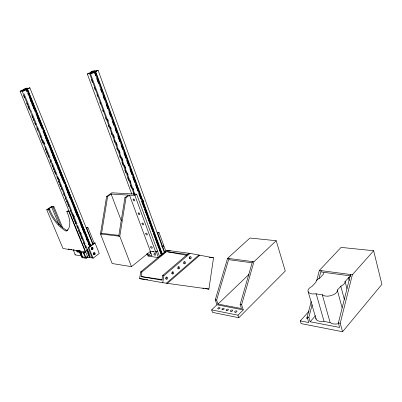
<?xml version="1.0" encoding="UTF-8"?>
<svg xmlns="http://www.w3.org/2000/svg" width="402" height="402" viewBox="0 0 402 402"><rect width="100%" height="100%" fill="white"/><g stroke="black" fill="none" stroke-linecap="round" stroke-linejoin="round"><path stroke-width="0.6" d="M208.899 289.118L213.532 257.813L190.051 253.386L166.84 250.33L140.685 271.888L139.625 278.606L162.765 282.707L208.899 289.118L205.286 288.485M188.814 253.225L162.604 275.551L161.89 280.174L141.137 276.566L141.846 272.079L168.006 250.486L167.8 251.838L186.819 255.32M162.765 282.707L163.84 275.762L190.051 253.386M76.204 250.275L76.189 250.366A1.156 0.578 53.6 0 0 77.425 251.938L79.184 252.084A1.161 0.578 53.6 0 0 79.194 251.28L78.802 250.657M118.711 236.13L124.937 197.593L128.444 195.081L111.118 194.065L107.625 196.508L106.615 196.447L100.46 233.939L112.168 263.526L131.489 266.657L150.398 251.376L155.78 252.109L157.428 250.768L136.645 194.201L111.841 192.794L106.615 196.447M131.489 266.657L119.776 236.26L126.007 197.658L129.514 195.141L134.901 195.457L136.645 194.201M107.625 196.508L101.47 234.064L102.354 233.406L118.987 235.381M23.517 89.43L25.839 88.279L27.281 88.133L25.517 89.033L29.869 87.827L27.527 88.983L90.852 245.818M88.008 257.059C87.41 257.642 89.46 257.853 89.767 257.31L22.025 90.862L21.688 90.902L24.457 90.028L22.663 90.947L24.19 90.782L26.482 89.651M92.5 257.772L90.505 257.752L91.133 257.526M312.183 304.626L308.847 317.369L310.138 321.766L339.645 327.434L338.394 322.901L350.529 274.511L350.78 275.465M342.569 331.735L340.233 323.248L352.358 274.747L373.649 250.742L381.9 284.35L342.569 331.735L301.113 323.6L300.304 320.897L309.138 311.113M319.012 278.521L321.077 270.631L321.464 272.023L350.293 275.862M300.304 320.897L308.746 322.53L307.138 317.047L311.269 301.299M316.67 280.707L319.374 270.41L341.082 247.396L373.649 250.742M87.862 257.28L20.1 91.219L22.13 90.128M241.602 304.771L253.923 261.792L276.204 240.718L285.264 271.043L238.833 317.736L212.502 312.359L211.643 309.887L216.964 304.791L243.285 309.877L241.602 304.771L240.145 304.5L252.471 261.601M240.145 304.5L241.491 308.58L217.99 304.063L216.628 300.098L228.944 258.506L229.356 259.757L252.255 262.807M216.964 304.791L215.261 299.842L227.577 258.325L249.989 238.024L276.204 240.718M164.408 252.662L98.108 70.28L96.259 70.496M161.584 255.019L160.453 255.963M98.098 70.315L96.113 71.415M134.268 194.643L89.616 73.561L89.204 73.611L91.746 72.661L92.294 72.641L90.5 73.631L92.344 73.38L94.661 72.209M131.735 193.985L87.34 73.993L89.35 72.857L90.249 72.908L91.822 72.254L92.465 71.717L90.782 72.079L92.767 71.023L94.932 70.662L93.143 71.636L93.691 71.616L96.209 70.516M310.138 321.766L315.515 315.706M342.062 307.6L337.288 290.048L341.258 285.943A8.03 4.156 -12.2 0 0 345.097 281.626L348.886 277.36A7.95 4.035 -11.9 0 0 350.489 276.43M211.643 309.887L237.979 315.183L243.285 309.877M217.99 304.063L249.104 274.275M167.443 283.33L199.809 255.255M166.368 283.209L198.889 255.039M162.85 253.989L164.302 252.793M162.73 246.733L163.865 245.813L165.915 251.461L164.785 252.391L162.73 246.733L161.514 246.577M147.624 253.245L148.413 255.36L150.856 253.381L150.077 251.27M159.001 232.406L157.855 233.316L162.649 246.516L163.785 245.592L159.001 232.406L157.167 232.21M93.083 258.159L99.249 253.471L95.058 243.019L94.304 242.914L88.073 247.552L92.329 258.039L93.083 258.159L88.827 247.662L88.073 247.552M78.892 250.768L79.541 250.768L82.088 257.607L86.219 258.27L87.365 257.406L87.048 256.607L85.897 257.471L82.35 256.908L80.551 252.531L80.279 250.843M85.304 257.38L83.51 252.979L84.103 253.069L86.008 251.642M88.827 247.662L95.058 243.019M83.51 252.979L85.47 251.511M78.872 252.16L79.536 251.672L78.083 251.451A1.156 0.578 53.6 0 1 76.958 250.356L76.948 250.33M77.425 251.938L78.083 251.451M94.234 243.275L87.948 227.612L86.787 228.447L93.093 244.125M26.462 89.666L26.22 89.661C23.582 90.631 26.969 88.465 27.969 88.752L27.527 88.983M66.089 231.065A22.819 11.457 55.5 0 0 66.792 211.537L68.933 211.728L85.33 251.893L63.013 248.526L46.707 209.713L48.783 209.904A23.17 11.824 55.3 0 0 59.174 225.889L60.873 227.447A23.17 11.824 55.3 0 0 66.089 231.065L67.963 229.793M66.792 211.537L67.647 210.949L69.119 211.085M48.783 209.904L49.632 209.336A23.145 11.839 55.3 0 0 65.184 229.462L66.923 230.477M49.632 209.336L48.245 209.211L51.612 206.965L52.999 207.085L53.838 206.522L62.737 227.944M46.707 209.713L51.757 206.347L53.838 206.522M94.671 72.164C91.405 73.335 94.581 71.064 96.133 71.249L95.686 71.491L162.353 254.014L162.644 254.054M89.616 73.561L87.34 73.993M79.063 251.019L79.541 250.768L81.415 255.34M22.025 90.862L21.698 91.033M77.802 251.813L78.209 251.732L77.762 250.637M22.04 90.164L22.457 90.078L22.015 90.309C23.261 90.49 26.401 88.405 23.527 89.43M95.686 71.491L96.178 71.385M161.107 253.798L162.725 253.707M337.288 290.048L337.363 290.319A8.11 4.276 -12.5 0 1 333.424 294.756L329.404 295.988A8.11 4.276 -12.5 0 1 322.469 294.882L315.64 293.797A7.955 4.161 -13.2 0 1 308.922 292.731L308.183 291.822L307.957 290.762A7.955 4.161 -13.2 0 1 311.952 286.48L315.892 282.249A7.874 4.045 -12.9 0 1 319.781 278.073L323.625 273.948A7.799 3.935 -12.6 0 1 323.886 272.873M338.695 323.575L337.157 323.917A7.985 4.482 -11.7 0 1 330.273 322.615L323.494 321.339A7.834 4.367 -12.5 0 1 316.821 320.077L316.072 319.113L308.183 291.822M21.512 91.093L20.105 91.229M124.937 197.593L126.007 197.658M86.108 227.406L87.948 227.612M100.46 233.939L119.776 236.26M227.577 258.325L253.923 261.792M319.374 270.41L352.358 274.747M209.191 257.235L213.532 257.813M167.8 251.838L187.99 254.531M152.654 251.416L153.886 251.582M139.625 278.606L145.187 279.39M146.423 279.561L147.66 279.737M146.81 254.24L148.016 254.411M148.413 255.36L151.951 255.863L150.182 251.079M141.137 276.566L162.222 279.596M68.224 249.029L69.461 249.215M70.692 249.396L71.928 249.582M76.249 250.23L77.48 250.416M78.717 250.602L79.948 250.788M74.395 249.999L73.189 249.813L75.3 254.903L81.651 255.908L82.088 257.607M80.636 252.099L84.274 252.657M79.963 252.441L80.551 252.531M89.767 257.31L89.425 257.255L90.274 256.617L87.199 249.059M140.685 271.888L141.846 272.079M162.604 275.551L163.84 275.762M86.777 257.305L87.365 257.406M202.874 288.068L204.08 288.279M166.84 250.33L170.493 251.009M215.261 299.842L216.628 300.098M307.138 317.047L308.847 317.369M338.394 322.901L340.233 323.248M80.39 252.411L81.289 252.953L82.35 256.908M29.869 87.827L92.882 244.446M79.184 252.084L81.345 255.431M79.194 251.28L81.38 255.396M52.999 207.085L61.189 226.778M51.612 206.965L59.079 224.884M80.646 251.391L81.289 252.953M86.219 258.27L84.103 253.069M43.803 141.871L44.511 143.614M58.677 178.468L59.385 180.212M73.551 215.065L74.259 216.809M80.4 231.914L81.109 233.652M87.244 248.758L87.953 250.501M88.425 251.662L89.133 253.406M22.688 90.38L23.16 91.545M24.11 93.867L30.014 108.399M30.487 109.56L31.668 112.47M32.14 113.63L36.868 125.253M37.341 126.419L42.064 138.042M42.542 139.208L44.903 145.016M45.376 146.182L50.099 157.805M50.572 158.966L51.757 161.875M52.23 163.036L56.953 174.659M57.426 175.825L64.988 194.422M65.461 195.583L66.642 198.493M67.114 199.653L71.842 211.276M72.315 212.442L77.038 224.065M77.511 225.226L79.877 231.039M80.35 232.2L85.073 243.828M85.546 244.989L86.726 247.898M23.582 95.555L24.532 97.882M26.663 103.118L27.371 104.862M27.849 106.022L29.266 109.515M31.874 115.912L32.582 117.655M33.059 118.821L33.768 120.565M34.713 122.891L35.426 124.635M36.848 128.127L37.793 130.454M39.924 135.69L40.637 137.434M41.11 138.6L43.004 143.253M45.135 148.484L45.848 150.232M46.32 151.393L47.506 154.303M47.979 155.463L48.687 157.212M50.109 160.7L51.059 163.026M52.004 165.353L52.712 167.096M53.19 168.262L53.898 170.006M54.37 171.172L55.556 174.076M56.978 177.568L57.451 178.729M58.401 181.061L59.109 182.804M59.581 183.965L60.767 186.875M61.24 188.041L61.953 189.784M63.611 193.854L64.32 195.598M65.265 197.925L65.978 199.673M66.451 200.834L67.164 202.578M67.636 203.744L68.817 206.653M70.239 210.14L71.189 212.467M71.662 213.633L72.37 215.377M72.847 216.537L74.028 219.447M74.506 220.613L75.923 224.1M76.872 226.426L77.581 228.175M78.531 230.502L79.239 232.245M79.717 233.406L80.425 235.155M80.897 236.316L82.083 239.225M83.505 242.713L84.45 245.039M84.922 246.205L85.636 247.949M86.581 250.275L87.294 252.019M87.767 253.185L89.189 256.672M91.555 247.557L92.259 249.3M93.666 252.788L94.37 254.531M27.2 88.837L90.666 245.974M91.606 248.305L92.078 249.466M93.49 252.958L94.194 254.707M26.522 89.068L90.274 246.758M26.22 89.661L26.929 91.405M27.632 93.148L28.572 95.475M29.044 96.636L30.22 99.545M30.693 100.706L35.396 112.334M35.868 113.5L37.044 116.404M37.512 117.57L42.22 129.198M42.924 130.941L43.863 133.268M44.336 134.429L50.687 150.127M51.154 151.293L52.33 154.197M52.803 155.363L57.506 166.991M57.978 168.152L59.154 171.061M59.627 172.222L64.33 183.85M65.034 185.593L65.978 187.92M66.446 189.086L72.797 204.784M73.27 205.945L74.445 208.854M74.913 210.015L79.621 221.643M80.088 222.808L81.264 225.713M81.737 226.879L88.088 242.577M88.561 243.738L89.736 246.647M26.009 89.334L26.954 91.661M30.25 99.812L30.959 101.56M31.899 103.887L32.607 105.636M33.075 106.796L33.783 108.545M37.079 116.696L37.788 118.439M38.728 120.766L39.436 122.515M39.909 123.68L40.612 125.424M43.908 133.575L44.617 135.318M45.562 137.65L46.265 139.393M46.738 140.559L47.913 143.469M50.742 150.454L51.446 152.202M52.391 154.529L53.094 156.277M53.566 157.438L54.747 160.353M55.215 161.514L55.923 163.262M57.571 167.338L58.28 169.081M59.22 171.413L59.928 173.156M60.395 174.322L61.576 177.232M62.049 178.398L62.752 180.141M66.049 188.292L66.757 190.035M67.229 191.201L68.405 194.111M68.878 195.277L70.29 198.769M72.883 205.171L73.586 206.919M74.058 208.08L75.234 210.995M75.707 212.155L77.591 216.814M79.712 222.055L80.415 223.798M80.887 224.964L82.068 227.874M82.536 229.039L84.42 233.693M86.541 238.934L87.249 240.677M88.189 243.009L88.897 244.753M111.118 194.065L121.324 220.834M146.986 253.315L148.036 256.119L158.443 257.612L156.358 251.918L157.514 250.979L159.589 256.667M129.514 195.141L150.398 251.376M91.088 72.074L91.52 73.249M90.968 72.812L91.4 73.988M107.741 119.339L108.394 121.102M110.56 126.992L111.213 128.761M113.379 134.645L114.464 137.59M116.198 142.303L117.278 145.248M119.012 149.956L120.097 152.901M121.831 157.609L122.917 160.554M124.65 165.267L125.736 168.212M127.469 172.92L128.117 174.689M130.283 180.573L130.936 182.342M133.102 188.231L133.75 189.995M90.219 73.063L134.901 194.367M134.901 195.457L155.78 252.109M91.375 79.485L92.455 82.425M94.194 87.123L95.274 90.063M97.008 94.761L97.661 96.525M99.827 102.399L100.475 104.158M102.646 110.032L103.294 111.796M105.46 117.67L106.113 119.434M108.279 125.308L108.932 127.067M111.098 132.941L111.746 134.705M113.917 140.579L114.565 142.343M116.731 148.217L117.384 149.976M119.55 155.85L120.203 157.614M121.937 162.313L123.017 165.252M124.751 169.951L125.836 172.89M127.57 177.589L128.655 180.523M130.389 185.221L131.469 188.161M133.208 192.859L133.856 194.623M95.194 71.365L161.79 253.582M103.309 95.621L103.741 96.797M94.445 71.621L160.89 253.205M94.364 72.204L95.661 75.742M96.736 78.686L98.465 83.405M100.621 89.299L101.701 92.244M103.425 96.962L104.505 99.907M106.234 104.62L107.741 108.746M109.037 112.284L110.545 116.409M112.274 121.128L113.781 125.253M115.078 128.791L116.59 132.916M117.881 136.449L119.826 141.755M121.118 145.293L122.63 149.418M123.922 152.956L125.866 158.257M126.73 160.619L128.67 165.92M129.967 169.458L131.906 174.764M132.771 177.121L134.71 182.428M135.575 184.784L137.946 191.267M138.811 193.623L140.755 198.93M141.615 201.286L143.991 207.769M144.424 208.95L146.795 215.432M147.227 216.613L150.031 224.276M150.464 225.452L152.835 231.934M153.268 233.115L158.875 248.441M159.308 249.617L161.252 254.923M143.177 200.146L143.821 201.915M237.979 315.183L238.833 317.736M316.158 293.681L324.002 321.223M322.273 294.651L330.072 322.369M340.775 286.129L344.348 299.4M345.016 281.365L346.936 288.571M348.413 277.541L349.202 280.536M315.831 318.002L316.072 319.113M307.565 318.675A1.342 0.744 -13.5 0 1 306.625 318.183A1.342 0.744 -13.5 0 1 307.299 317.324M166.031 277.094A1.166 0.804 -80.9 0 1 165.775 278.918M178.071 266.767A1.146 0.779 -81.8 0 1 177.825 268.561M172.101 271.888A1.156 0.789 -81.4 0 1 171.845 273.702M189.739 256.757A1.126 0.759 -82.7 0 1 189.498 258.521M183.95 261.722A1.136 0.769 -82.3 0 1 183.704 263.501M155.398 253.808A1.025 0.578 51.2 0 1 155.142 253.36M75.3 254.903A1.387 0.538 -22.8 0 1 74.978 254.597M93.952 252.662A0.95 0.724 -80.6 0 1 94.41 253.798A0.95 0.724 -80.6 0 1 93.485 254.496M91.837 247.426A0.95 0.724 -81 0 1 92.299 248.567A0.95 0.724 -81 0 1 91.37 249.26M92.068 72.35L93.38 71.918L92.068 72.35M25.592 89.304L24.386 89.767L25.592 89.304M167.187 278.938A1.166 0.804 -80.9 0 0 166.92 277.028A1.166 0.804 -80.9 0 0 165.855 278.516A1.166 0.804 -80.9 0 0 167.187 278.938M173.257 273.707A1.156 0.789 -81.4 0 0 172.991 271.812A1.156 0.789 -81.4 0 0 171.945 273.28A1.156 0.789 -81.4 0 0 173.257 273.707M179.227 268.561A1.146 0.779 -81.9 0 0 178.97 266.677A1.146 0.779 -81.9 0 0 177.94 268.129A1.146 0.779 -81.9 0 0 179.227 268.561M185.111 263.496A1.136 0.769 -82.3 0 0 184.855 261.627A1.136 0.769 -82.3 0 0 183.84 263.059A1.136 0.769 -82.3 0 0 185.111 263.496M190.9 258.511A1.126 0.759 -82.7 0 0 190.648 256.652A1.126 0.759 -82.7 0 0 189.649 258.064A1.126 0.759 -82.7 0 0 190.9 258.511M218.442 308.937A1.206 0.628 -18.4 0 0 220.04 307.877A1.206 0.628 -18.4 0 0 218.18 307.882A1.206 0.628 -18.4 0 0 218.442 308.937M222.607 309.766A1.211 0.633 -18.2 0 0 224.21 308.696A1.211 0.633 -18.2 0 0 222.336 308.696A1.211 0.633 -18.2 0 0 222.607 309.766M235.376 312.294A1.236 0.653 -17.6 0 0 236.989 311.203A1.236 0.653 -17.6 0 0 235.064 311.203A1.236 0.653 -17.6 0 0 235.376 312.294M226.818 310.6A1.221 0.643 -18 0 0 228.421 309.52A1.221 0.643 -18 0 0 226.532 309.525A1.221 0.643 -18 0 0 226.818 310.6M231.075 311.444A1.226 0.648 -17.8 0 0 232.683 310.359A1.226 0.648 -17.8 0 0 230.773 310.359A1.226 0.648 -17.8 0 0 231.075 311.444M133.132 199.663A1.055 0.613 54 0 0 134.434 200.854A1.055 0.613 54 0 0 134.183 199.327A1.055 0.613 54 0 0 133.132 199.663M138.243 213.452A1.05 0.608 53.2 0 0 139.534 214.648A1.05 0.608 53.2 0 0 139.293 213.145A1.05 0.608 53.2 0 0 138.243 213.452M150.74 247.26A1.03 0.583 51.4 0 0 152.097 248.165A1.03 0.583 51.4 0 0 151.539 246.642A1.03 0.583 51.4 0 0 150.74 247.26M145.76 233.753A1.04 0.593 52.1 0 0 147.047 234.949A1.04 0.593 52.1 0 0 146.815 233.492A1.04 0.593 52.1 0 0 145.76 233.753M142.022 223.663A1.045 0.598 52.6 0 0 143.313 224.854A1.045 0.598 52.6 0 0 143.077 223.376A1.045 0.598 52.6 0 0 142.022 223.663M153.991 254.29A1.025 0.578 51.2 0 0 155.343 255.2A1.025 0.578 51.2 0 0 154.79 253.687A1.025 0.578 51.2 0 0 153.991 254.29M94.957 254.34A0.95 0.724 -80.6 0 0 94.706 252.773A0.95 0.724 -80.6 0 0 93.761 253.958A0.95 0.724 -80.6 0 0 94.957 254.34M92.842 249.104A0.95 0.724 -81 0 0 92.591 247.531A0.95 0.724 -81 0 0 91.641 248.717A0.95 0.724 -81 0 0 92.842 249.104"/></g></svg>
